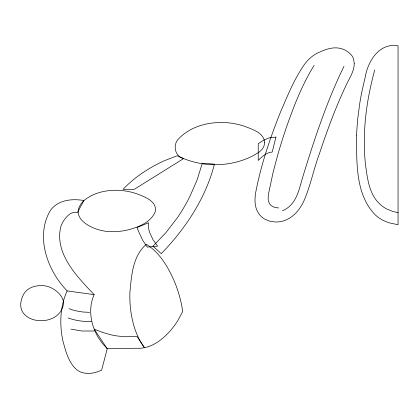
<?xml version="1.0" encoding="UTF-8"?>
<svg xmlns="http://www.w3.org/2000/svg" width="419" height="419" viewBox="0 0 419 419"><rect width="100%" height="100%" fill="white"/><g stroke="black" fill="none" stroke-linecap="round" stroke-linejoin="round"><path stroke-width="0.63" d="M374.748 70.015C366.316 100.56 362.126 132.619 365.441 164.258C367.432 178.573 369.076 195.097 380.923 205.048A32.059 32.059 0 0 0 386.721 208.992L393.294 211.621L398.05 212.622M94.186 294.646C89.441 304.76 89.86 316.612 93.416 327.019A55.512 55.512 0 0 0 98.119 337.248L102.32 343.365L107.238 348.708C116.828 348.723 126.418 348.624 135.997 348.21C150.301 349.373 162.598 339.987 171.303 329.564A80.579 80.579 0 0 0 177.719 320.771L182.736 311.427L181.726 305.54A126.109 126.109 0 0 0 175.242 283.506C168.967 268.532 160.519 253.16 146.383 244.314C132.545 256.03 131.461 275.932 129.906 292.656A109.658 109.658 0 0 0 130.356 307.279C131.875 321.583 135.84 336.09 144.524 347.775L137.065 336.593L125.779 336.74L117.859 336.054A77.866 77.866 0 0 1 110.129 334.608L102.325 332.325L94.186 329.135L107.238 348.708L101.644 370.145C95.642 372.9 88.676 374.523 82.192 372.559A17.624 17.624 0 0 1 76.74 369.752C68.527 362.66 65.793 351.321 63.002 341.276A92.164 92.164 0 0 1 60.98 327.155C60.236 314.831 61.865 302.167 67.155 290.917C47.368 270.569 34.866 236.211 50.599 210.108A24.506 24.506 0 0 1 57.021 204.236C65.008 199.282 74.912 199.025 83.936 200.507C94.856 191.703 109.621 189.116 123.296 190.692A65.547 65.547 0 0 1 136.557 193.698C144.152 196.616 157.225 201.036 155.308 211.564C150.573 223.269 136.547 227.899 125.223 230.534A62.724 62.724 0 0 1 112.732 231.555C97.245 232.802 65.139 219.189 83.936 200.507L77.41 212.622C71.466 210.684 66.427 216.571 63.51 221.007A28.183 28.183 0 0 0 60.765 226.873C54.302 253.694 77.337 276.959 94.186 294.646L67.155 290.917M343.989 66.286C326.359 102.351 313.91 140.653 302.167 178.96C299.203 189.372 296.72 201.366 287.329 208.091A22.746 22.746 0 0 1 282.469 210.762M314.161 65.354C301.753 85.225 293.384 107.274 285.732 129.319A559.805 559.805 0 0 0 277.43 156.078L273.026 172.712L268.49 193.981L268.102 198.732L268.537 201.356L269.475 203.54A8.202 8.202 0 0 0 271.732 205.996L274.869 207.473L278.74 207.965M94.186 331L81.836 331L70.884 329.135M89.53 312.359L82.721 311.993L76.274 310.903A50.018 50.018 0 0 1 69.02 308.63M91.394 321.677C83.501 321.677 75.535 320.65 68.088 317.948M356.454 135.845C356.847 162.478 355.254 194.447 375.33 214.952A37.118 37.118 0 0 0 382.898 220.263L388.596 222.709L398.05 224.741L398.05 45.781C378.745 42.513 367.405 62.012 364.986 78.411A280.259 280.259 0 0 0 359.732 103.498L357.575 119.902L356.454 135.845M63.641 302.162C61.823 330.79 7.427 324.861 23.778 294.059A14.754 14.754 0 0 1 25.418 291.76C29.613 286.853 36.532 285.355 42.728 285.601A23.81 23.81 0 0 1 49.798 287.193C56.099 289.875 62.363 295.206 63.641 302.162M354.244 63.489C354.134 72.44 348.257 79.851 344.937 87.781C335.017 109.092 326.909 131.199 319.488 153.49C313.538 169.512 310.4 186.549 303.372 202.152C299.465 209.83 293.557 217.011 285.36 220.258A25.219 25.219 0 0 1 274.916 221.965L269.621 221.153L265.038 219.278A18.755 18.755 0 0 1 259.633 214.722C253.568 207.353 254.553 197.103 256.528 188.43C261.849 162.174 270.648 136.741 280.562 111.899C287.89 95.066 294.735 77.583 305.708 62.724C308.248 59.671 311.165 56.9 314.517 54.758A31.65 31.65 0 0 1 320.079 51.93C326.736 48.824 334.383 46.478 341.679 48.761A20.442 20.442 0 0 1 346.885 51.16L350.006 53.616L352.101 55.994A12.319 12.319 0 0 1 353.542 58.943L354.244 63.489M264.646 142.251C264.777 146.226 262.252 149.761 259.167 152.039C249.803 158.356 238.903 162.143 227.774 163.808A87.304 87.304 0 0 1 212.8 164.688C200.413 164.452 188.283 161.09 177.143 155.768L164.887 160.514A143.565 143.565 0 0 0 149.782 168.297C140.03 174.115 130.859 181.018 123.081 189.32L134.269 189.32L183.669 158.56C174.629 156.303 172.403 144.56 178.976 138.432C192.132 124.951 212.564 120.777 230.759 123.092A74.98 74.98 0 0 1 244.974 126.428C252.468 129.502 263.745 132.582 264.646 142.251M275.948 137.123L272.219 152.039C266.484 152.286 262.137 156.701 258.235 160.425L258.235 143.649L263.923 140.072L268.139 138.275A22.851 22.851 0 0 1 271.344 137.49L275.948 137.123M202.309 163.221L197.061 180.039L189.791 196.679A178.803 178.803 0 0 1 177.221 217.964L165.83 232.77L152.909 246.178L161.299 253.636C185.601 228.523 205.671 198.302 214.428 164.154L202.309 163.221M148.247 222.877L137.065 227.538L138.647 231.634L142.764 240.427L147.315 247.11L157.57 246.178L152.966 239.652L149.63 232.44A28.157 28.157 0 0 1 148.656 228.355L148.247 222.877"/></g></svg>
